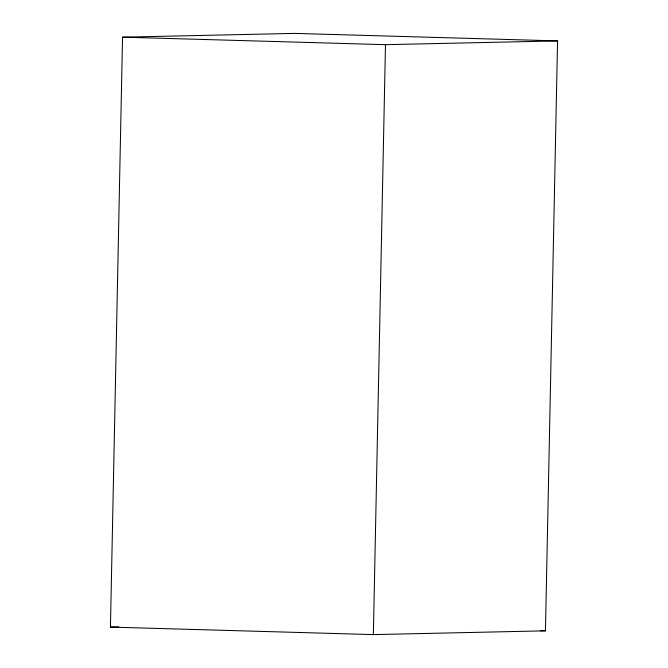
<?xml version="1.0" encoding="UTF-8"?>
<svg xmlns="http://www.w3.org/2000/svg" width="668" height="668" viewBox="0 0 668 668"><rect width="100%" height="100%" fill="white"/><g stroke="black" fill="none" stroke-linecap="round" stroke-linejoin="round"><path stroke-width="1" d="M110.437 627.093L122.545 37.166L294.638 33.4L557.563 40.907L545.455 630.834L373.362 634.6L110.437 627.093L118.779 626.91M373.362 634.6L385.478 44.672L557.563 40.907M122.545 37.166L385.478 44.672M540.253 630.692L545.455 630.834"/></g></svg>
